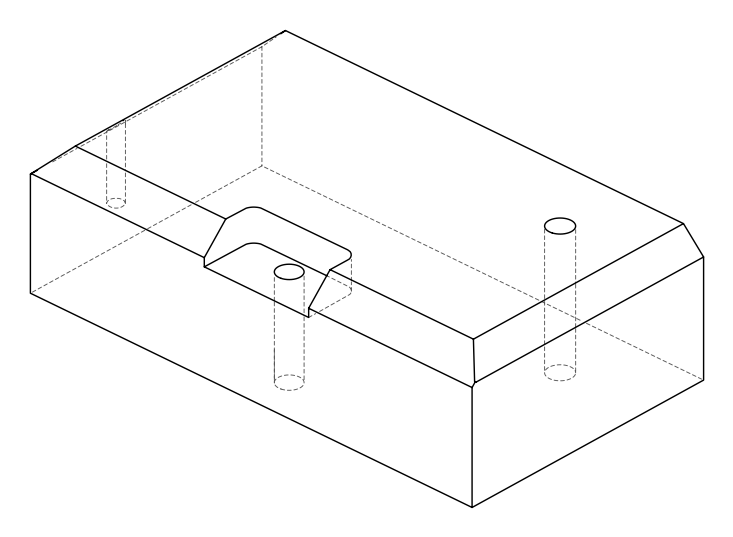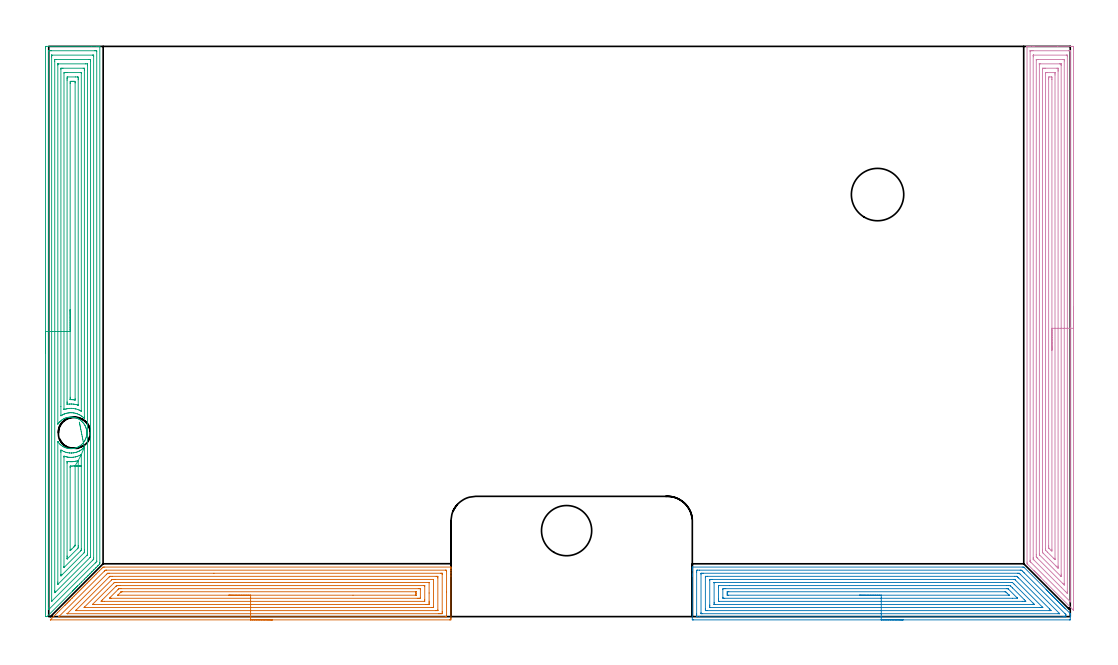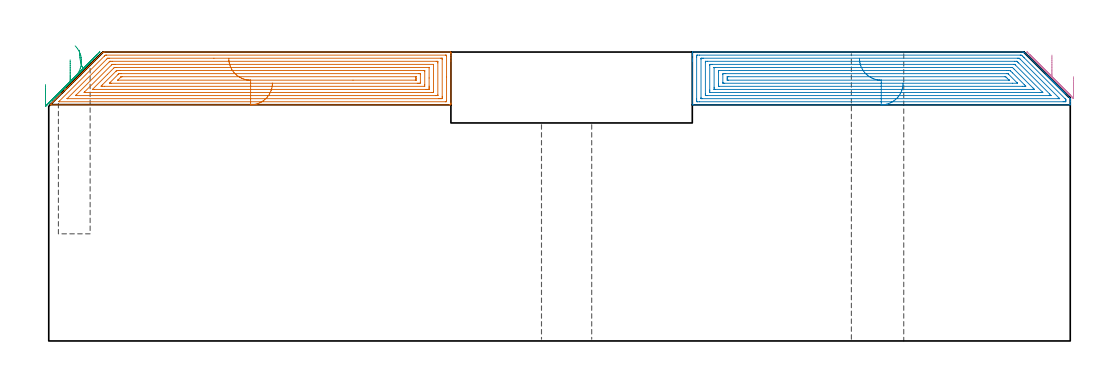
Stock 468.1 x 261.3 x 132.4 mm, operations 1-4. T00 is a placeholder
(PLAN: 12 operations, 8 tool changes, 73.4 min)
(1 AREA_MILL | FG_CHAMFER_SURFACE | UGT0205_001 | 12.71 min | 56044 mm3)
(2 AREA_MILL_1 | FG_CHAMFER_SURFACE_1 | UGT0205_001 | 12.15 min | 53004 mm3)
(3 AREA_MILL_2 | FG_CHAMFER_SURFACE_2 | UGT0205_001 | 18.31 min | 76379 mm3)
(4 AREA_MILL_3 | FG_CHAMFER_SURFACE_3 | UGT0205_001 | 16.19 min | 55519 mm3)
(5 MILL_SLOT | SLOT_PARTIAL_RECTANGULAR | UGT0201_094 | Follow Part, ap 5, ae 75% | 10.72 min | 191438 mm3)
(6 MILL_BLIND_HOLE_FROM_SOLID_MATERIAL | STEP1POCKET | NXT0201_011 | Spiral | 1.06 min | 11623 mm3)
(7 SPOT_DRILL | STEP1HOLE | NXT0321_9005460120000 | 0.05 min | 178 mm3)
(8 DRILL_BLIND_HOLE_INTO_CENTER | STEP1HOLE | UGT0301_185 | 0.05 min | 188 mm3)
(9 GUN_DRILL_THROUGH_HOLE | STEP1HOLE | UGT0307_002 | 0.6 min | 3462 mm3)
(10 SPADE_DRILL_TO_ENLARGE_THROUGH_HOLE | STEP1HOLE | UGT0306_006 | 0.56 min | 21067 mm3)
(11 DRILL_TO_ENLARGE_THROUGH_HOLE | STEP1HOLE | UGT0301_057 | 0.57 min | 34918 mm3)
(12 INDEXABLE_INSERT_DRILL_THROUGH_HOLE_FROM_SOLID | STEP1HOLE_1 | NXT0302_017 | 0.42 min | 41403 mm3)
(TOOL UGT0205_001 | Chamfer Mill 20 x 3 x 45 deg. | D20 FL50 Z2)
(TOOL UGT0201_094 | End mill 20 mm | D20 FL38 Z4)
(TOOL NXT0201_011 | ENDMILL 12mm [2P460-1200-NA 1630] | D12 FL38 Z6)
(TOOL NXT0321_9005460120000 | NC Spot Drill, 142deg, 12mm, Carbide, Uncoated | D12 PA142 FL30 Z2)
(TOOL UGT0301_185 | Twist Drill 6.3 mm | D6.3 PA118 FL61 Z2)
(TOOL UGT0307_002 | Gun Drill 6 mm | D6 PA130 FL24 Z1)
(TOOL UGT0306_006 | Spade Drill 15.5mm | D15.5 PA132 FL10 Z2)
(TOOL UGT0301_057 | Twist Drill 24 mm | D24 PA118 FL160 Z2)
(TOOL NXT0302_017 | Index. Insert Drill 23mm [880-D2300L25-05] | D23 PA176 FL115 Z2)
(OP 1 AREA_MILL)
G17 G21 G94 G90
T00 M6
G54
G17 G0 G90 X102.5 Y-1.5 S1061 M3
G43 Z142.4 H0
Z118.2
G94 G1 X102.462 Z117.328 F250.
X102.348 Z116.464
X102.159 Z115.612
X101.897 Z114.78
X101.563 Z113.974
X101.16 Z113.2
X100.692 Z112.464
X100.16 Z111.772
X99.571 Z111.129
X98.928 Z110.54
X98.236 Z110.008
X97.5 Z109.54
X96.726 Z109.137
X95.92 Z108.803
X95.088 Z108.541
X94.236 Z108.352
X93.372 Z108.238
X92.5 Z108.2
X0.878 Y-1.499 Z108.201
X0.826 Y-1.498 Z108.202
X0.712 Y-1.491 Z108.205
X0.806 Y-1.394 Z108.303
X0.878 Y-1.321 Z108.377
X1.978 Y-0.221 Z109.478
X3.113 Y0.913 Z110.613
X4.007 Y1.807 Z111.507
X4.901 Y2.701 Z112.401
X7.468 Y5.269 Z114.967
X7.582 Y5.384 Z115.08
X7.931 Y5.731 Z115.431
X8.124 Y5.924 Z115.624
X8.357 Y6.158 Z115.856
X8.476 Y6.278 Z115.974
X8.841 Y6.641 Z116.341
X9.002 Y6.802 Z116.502
X9.245 Y7.046 Z116.744
X9.37 Y7.172 Z116.868
X9.752 Y7.552 Z117.252
X9.88 Y7.68 Z117.38
X10.428 Y8.231 Z117.925
X10.711 Y8.511 Z118.211
X10.758 Y8.558 Z118.258
X11.317 Y9.119 Z118.814
X11.605 Y9.405 Z119.105
X12.205 Y10.008 Z119.703
X12.499 Y10.299 Z119.999
X13.094 Y10.896 Z120.592
X13.392 Y11.192 Z120.892
X13.983 Y11.785 Z121.48
X14.304 Y12.104 Z121.804
X14.871 Y12.673 Z122.369
X15.214 Y13.014 Z122.714
X15.76 Y13.562 Z123.258
X16.125 Y13.925 Z123.625
X16.648 Y14.45 Z124.146
X17.242 Y15.042 Z124.742
X17.415 Y15.216 Z124.914
X17.537 Y15.339 Z125.035
X18.131 Y15.931 Z125.63
X18.309 Y16.11 Z125.807
X18.425 Y16.227 Z125.924
X19.019 Y16.819 Z126.519
X19.203 Y17.004 Z126.701
X19.314 Y17.116 Z126.813
X19.908 Y17.708 Z127.408
X20.097 Y17.898 Z127.595
X20.203 Y18.004 Z127.701
X20.796 Y18.596 Z128.296
X20.99 Y18.791 Z128.489
X21.091 Y18.892 Z128.59
X21.685 Y19.485 Z129.185
X22.331 Y20.132 Z129.831
X23.225 Y21.026 Z130.725
X24.119 Y21.919 Z131.618
X24.319 Y22.118 Z131.818
X24.796 Y22.595 Z132.295
X24.905 Y22.701 Z132.382
X25.46 Y22.7 Z132.4
X184.122
X184.29 Y22.697 Z132.388
X184.293 Y22.66 Z132.351
X184.3 Y22.261 Z131.961
Y21.971 Z131.67
Y21.262 Z130.957
Y20.019 Z129.716
Y18.596 Z128.292
Y-0.683 Z109.014
X184.298 Y-0.95 Z108.747
X184.292 Y-1.492 Z108.206
X184.222 Y-1.494 Z108.204
X183.675 Y-1.5 Z108.2
X92.5
Y-0.086 Z109.614
X4.925 Y-0.085 Z109.615
X4.901 Y-0.084 Z109.616
X4.6 Y-0.062 Z109.638
X4.746 Y0.093 Z109.793
X4.901 Y0.251 Z109.951
X25.46 Y20.81 Z130.51
X25.688 Y21.035 Z130.735
X25.924 Y21.262 Z130.962
X26.33 Y21.285 Z130.985
X26.354
X181.863
X181.887
X182.29 Y21.262 Z130.962
X182.299 Y20.853 Z130.553
X182.3 Y11.283 Z120.983
X182.299 Y0.417 Z110.117
X182.29 Y-0.062 Z109.638
X181.91 Y-0.085 Z109.615
X181.887
X92.5 Y-0.086 Z109.614
Y1.328 Z111.028
X8.518 Y1.329 Z111.029
X8.476 Y1.33 Z111.03
X8.46 Y1.332 Z111.032
X8.449 Y1.334 Z111.034
X8.453 Y1.346 Z111.046
X8.461 Y1.359 Z111.059
X8.476 Y1.377 Z111.077
X26.585 Y19.485 Z129.185
X26.919 Y19.811 Z129.511
X26.968 Y19.856 Z129.556
X27.054 Y19.865 Z129.565
X27.248 Y19.867 Z129.567
X27.753 Y19.871 Z129.571
X75.696 Y19.872 Z129.572
X179.71 Y19.871 Z129.571
X180.099 Y19.87 Z129.57
X180.229 Y19.867 Z129.567
X180.273 Y19.865 Z129.565
X180.29 Y19.861 Z129.561
X180.293 Y19.817 Z129.517
X180.297 Y19.684 Z129.384
X180.299 Y19.485 Z129.185
X180.3 Y19.285 Z128.985
Y2.404 Z112.104
X180.298 Y1.715 Z111.415
X180.295 Y1.52 Z111.22
X180.284 Y1.336 Z111.036
X180.099 Y1.333 Z111.033
X179.593 Y1.33 Z111.03
X179.205 Y1.329 Z111.029
X178.701 Y1.328 Z111.028
X92.5
Y2.743 Z112.443
X12.805
X12.377 Y2.748 Z112.448
X12.315 Y2.75 Z112.45
X12.342 Y2.782 Z112.482
X12.403 Y2.849 Z112.549
X12.477 Y2.927 Z112.627
X12.548 Y2.999 Z112.699
X27.698 Y18.149 Z127.849
X27.847 Y18.296 Z127.996
X27.969 Y18.412 Z128.112
X28.006 Y18.446 Z128.146
X28.048 Y18.45 Z128.15
X28.141 Y18.454 Z128.154
X28.282 Y18.456 Z128.156
X29.035 Y18.457 Z128.157
X177.558
X178.206 Y18.452 Z128.152
X178.276 Y18.45 Z128.15
X178.29 Y18.365 Z128.065
X178.294 Y18.15 Z127.85
X178.3 Y17.719 Z127.419
X178.299 Y3.054 Z112.754
X178.297 Y2.834 Z112.534
X178.294 Y2.78 Z112.48
X178.291 Y2.756 Z112.456
X178.276 Y2.75 Z112.45
X178.167 Y2.747 Z112.447
X177.418 Y2.743 Z112.443
X177.278
X92.5
Y4.157 Z113.857
X16.745 Y4.158 Z113.858
X16.521 Y4.16 Z113.86
X16.297 Y4.164 Z113.864
X16.185 Y4.176 Z113.876
X16.311 Y4.309 Z114.009
X16.379 Y4.381 Z114.081
X28.818 Y16.819 Z126.519
X28.928 Y16.926 Z126.626
X29.035 Y17.03 Z126.73
X29.707 Y17.04 Z126.74
X29.929 Y17.042 Z126.742
X30.598 Y17.043 Z126.743
X176.299
X176.3 Y4.603 Z114.303
X176.298 Y4.381 Z114.081
X176.294 Y4.214 Z113.914
X176.29 Y4.175 Z113.875
X176.279 Y4.164 Z113.864
X176.23 Y4.161 Z113.861
X176.08 Y4.158 Z113.858
X175.855 Y4.157 Z113.857
X175.63
X92.5
Y5.571 Z115.271
X20.686
X20.199 Y5.574 Z115.274
X20.097 Y5.576 Z115.276
X20.041 Y5.578 Z115.278
X20.067 Y5.617 Z115.317
X20.073 Y5.624 Z115.324
X26.864 Y12.417 Z122.117
X29.71 Y15.261 Z124.961
X29.929 Y15.476 Z125.176
X30.086 Y15.622 Z125.322
X30.237 Y15.624 Z125.324
X30.823 Y15.628 Z125.328
X31.127 Y15.629 Z125.329
X174.147 Y15.628 Z125.328
X174.236 Y15.626 Z125.326
X174.279 Y15.622 Z125.322
X174.29 Y15.62 Z125.32
X174.292 Y15.608 Z125.308
X174.299 Y15.477 Z125.177
X174.3 Y10.817 Z120.517
Y7.046 Z116.746
Y6.591 Z116.291
X174.297 Y6.158 Z115.858
X174.291 Y5.711 Z115.411
X174.275 Y5.578 Z115.278
X174.137 Y5.576 Z115.276
X173.842 Y5.573 Z115.273
X173.538 Y5.571 Z115.271
X172.948
X92.5
Y6.985 Z116.685
X25.46
X24.624 Y6.989 Z116.689
X24.566 Y6.992 Z116.692
X23.955 Y7.046 Z116.746
X24.256 Y7.354 Z117.054
X24.566 Y7.668 Z117.368
X30.823 Y13.925 Z123.625
X30.94 Y14.038 Z123.738
X31.063 Y14.154 Z123.854
X31.662 Y14.209 Z123.909
X31.717 Y14.211 Z123.911
X32.55 Y14.215 Z123.915
X32.611
X172.054 Y14.214 Z123.914
X172.115 Y14.213 Z123.913
X172.237 Y14.208 Z123.908
X172.291 Y14.204 Z123.904
X172.294 Y14.188 Z123.888
X172.296 Y14.154 Z123.854
X172.299 Y13.91 Z123.61
Y7.691 Z117.391
X172.291 Y7.046 Z116.746
X172.289 Y6.992 Z116.692
X172.177 Y6.988 Z116.688
X172.115 Y6.986 Z116.686
X92.5 Y6.985 Z116.685
Y8.4 Z118.1
X28.567
X28.408 Y8.401 Z118.101
X28.141 Y8.406 Z118.106
X27.773 Y8.415 Z118.115
X28.156 Y8.809 Z118.509
X31.717 Y12.37 Z122.07
X32.02 Y12.67 Z122.37
X32.107 Y12.753 Z122.453
X32.142 Y12.784 Z122.484
X32.191 Y12.794 Z122.494
X32.611 Y12.798 Z122.498
X33.079 Y12.8 Z122.5
X169.373
X169.843 Y12.798 Z122.498
X170.267 Y12.793 Z122.493
X170.297 Y12.377 Z122.077
X170.299 Y12.345 Z122.045
Y8.823 Z118.523
X170.298 Y8.791 Z118.491
X170.267 Y8.407 Z118.107
X169.796 Y8.402 Z118.102
X169.373 Y8.4 Z118.1
X168.905
X92.5
Y9.814 Z119.514
X31.717
X31.613 Y9.815 Z119.515
X31.614 Y9.817 Z119.517
X32.949 Y11.152 Z120.852
X33.136 Y11.336 Z121.036
X33.171 Y11.367 Z121.067
X33.188 Y11.379 Z121.079
X33.209 Y11.381 Z121.081
X33.307 Y11.384 Z121.084
X33.505 Y11.386 Z121.086
X33.607
X168.022
X168.19 Y11.384 Z121.084
X168.272 Y11.381 Z121.081
X168.286 Y11.38 Z121.08
X168.29 Y11.37 Z121.07
X168.294 Y11.338 Z121.038
X168.3 Y10.778 Z120.478
Y10.6 Z120.3
X168.298 Y9.891 Z119.591
X168.294 Y9.843 Z119.543
X168.29 Y9.822 Z119.522
X168.275 Y9.82 Z119.52
X168.178 Y9.817 Z119.517
X167.981 Y9.815 Z119.515
X139.428 Y9.814 Z119.514
X92.5
X91.628 Z119.552
X90.764 Z119.666
X89.912 Z119.854
X89.08 Z120.117
X88.274 Z120.451
X87.5 Z120.853
X86.764 Z121.322
X86.072 Z121.853
X85.429 Z122.443
X84.84 Z123.086
X84.308 Z123.778
X83.84 Z124.514
X83.437 Z125.288
X83.103 Z126.094
X82.841 Z126.926
X82.652 Z127.777
X82.538 Z128.642
X82.5 Z129.514
G0 Z142.4
M5
M2
(OP 2 AREA_MILL_1)
G17 G21 G94 G90
T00 M6
G54
G17 G0 G90 X391.5 Y-1.5 S1061 M3
G43 Z142.4 H0
Z118.2
G94 G1 X391.462 Z117.328 F250.
X391.348 Z116.463
X391.159 Z115.612
X390.897 Z114.78
X390.563 Z113.974
X390.16 Z113.2
X389.692 Z112.464
X389.16 Z111.772
X388.571 Z111.129
X387.928 Z110.54
X387.236 Z110.008
X386.5 Z109.54
X385.726 Z109.137
X384.92 Z108.803
X384.088 Z108.541
X383.236 Z108.352
X382.372 Z108.238
X381.5 Z108.2
X295.489
X295.146 Y-1.497 Z108.202
X294.91 Y-1.491 Z108.206
X294.9 Y-1.251 Z108.446
Y18.596 Z128.291
Y19.198 Z128.896
Y19.485 Z129.182
Y21.262 Z130.957
Y21.835 Z131.534
Y22.346 Z132.045
X294.906 Y22.667 Z132.359
X294.91 Y22.697 Z132.388
X295.044 Y22.7 Z132.4
X446.119
X446.795 Y22.698 Z132.388
X446.893 Y22.608 Z132.305
X456.989 Y12.513 Z122.21
X457.125 Y12.377 Z122.073
X457.261 Y12.24 Z121.938
X457.431 Y12.07 Z121.767
X457.569 Y11.933 Z121.629
X457.706 Y11.795 Z121.493
X457.874 Y11.627 Z121.325
X458.014 Y11.488 Z121.184
X458.152 Y11.349 Z121.047
X458.317 Y11.184 Z120.882
X458.458 Y11.044 Z120.74
X458.598 Y10.904 Z120.601
X458.76 Y10.741 Z120.439
X458.902 Y10.6 Z120.296
X459.043 Y10.458 Z120.156
X459.203 Y10.298 Z119.996
X459.346 Y10.156 Z119.851
X459.489 Y10.012 Z119.71
X459.646 Y9.856 Z119.553
X459.791 Y9.712 Z119.407
X459.935 Y9.567 Z119.264
X460.088 Y9.413 Z119.11
X460.235 Y9.267 Z118.963
X460.38 Y9.121 Z118.819
X460.531 Y8.97 Z118.668
X460.679 Y8.823 Z118.519
X460.826 Y8.675 Z118.373
X460.974 Y8.527 Z118.225
X461.123 Y8.379 Z118.074
X461.272 Y8.23 Z117.927
X461.417 Y8.084 Z117.782
X461.568 Y7.935 Z117.63
X461.717 Y7.784 Z117.482
X461.86 Y7.641 Z117.339
X462.012 Y7.49 Z117.186
X462.163 Y7.338 Z117.036
X462.303 Y7.199 Z116.896
X462.456 Y7.046 Z116.741
X462.608 Y6.893 Z116.59
X462.745 Y6.756 Z116.453
X462.901 Y6.602 Z116.297
X463.054 Y6.447 Z116.145
X463.188 Y6.313 Z116.011
X463.345 Y6.158 Z115.853
X463.5 Y6.001 Z115.699
X463.631 Y5.87 Z115.568
X463.789 Y5.713 Z115.408
X463.945 Y5.556 Z115.254
X464.074 Y5.427 Z115.125
X464.233 Y5.269 Z114.964
X464.391 Y5.11 Z114.808
X464.517 Y4.984 Z114.682
X464.678 Y4.825 Z114.52
X464.837 Y4.664 Z114.362
X464.96 Y4.542 Z114.239
X465.122 Y4.381 Z114.076
X465.282 Y4.219 Z113.917
X465.402 Y4.099 Z113.796
X465.566 Y3.936 Z113.631
X465.728 Y3.773 Z113.471
X465.957 Y3.543 Z113.243
X467.854 Y1.646 Z111.346
X468.09 Y1.399 Z111.097
X468.1 Y1.278 Z110.978
Y0.798 Z110.498
Y-0.062 Z109.633
Y-1.236 Z108.46
X468.098 Y-1.491 Z108.206
X467.956 Y-1.496 Z108.204
X467.68 Y-1.5 Z108.2
X381.5
Y-0.086 Z109.614
X298.187
X297.295 Y-0.085 Z109.615
X297.272 Y-0.084 Z109.616
X296.91 Y-0.062 Z109.638
X296.903 Y0.306 Z110.006
X296.901 Y0.827 Z110.527
X296.9 Y1.197 Z110.897
X296.901 Y20.373 Z130.073
X296.902 Y20.742 Z130.442
X296.91 Y21.262 Z130.962
X297.25 Y21.284 Z130.984
X297.272 Y21.285 Z130.985
X298.139 Y21.286 Z130.986
X445.205 Y21.285 Z130.985
X445.228 Y21.284 Z130.984
X445.776 Y21.262 Z130.962
X446.119 Y20.927 Z130.627
X446.676 Y20.373 Z130.073
X447.011 Y20.04 Z129.74
X465.728 Y1.321 Z111.021
X465.971 Y1.072 Z110.772
X466.09 Y0.948 Z110.648
X466.093 Y0.827 Z110.527
X466.096 Y0.46 Z110.16
X466.09 Y-0.062 Z109.638
X465.75 Y-0.084 Z109.616
X465.728 Y-0.085 Z109.615
X464.861 Y-0.086 Z109.614
X381.5
Y1.328 Z111.028
X299.442 Y1.329 Z111.029
X299.055 Y1.33 Z111.03
X298.927 Y1.333 Z111.033
X298.912 Y1.334 Z111.034
X298.907 Y1.377 Z111.077
X298.902 Y1.458 Z111.158
X298.901 Y1.561 Z111.261
X298.9 Y1.715 Z111.415
X298.901 Y19.485 Z129.185
X298.902 Y19.637 Z129.337
X298.91 Y19.792 Z129.492
X298.918 Y19.865 Z129.565
X298.958 Y19.867 Z129.567
X299.055 Y19.869 Z129.569
X299.558 Y19.871 Z129.571
X299.946 Y19.872 Z129.572
X443.95 Y19.871 Z129.571
X444.337 Y19.868 Z129.568
X444.72 Y19.864 Z129.564
X445.113 Y19.485 Z129.185
X445.228 Y19.372 Z129.072
X463.054 Y1.546 Z111.246
X463.223 Y1.37 Z111.07
X463.255 Y1.334 Z111.034
X463.241 Y1.332 Z111.032
X463.213 Y1.33 Z111.03
X463.054 Y1.329 Z111.029
X462.551 Y1.328 Z111.028
X381.5
Y2.743 Z112.443
X301.589
X300.955 Y2.747 Z112.447
X300.92 Y2.749 Z112.449
X300.91 Y2.753 Z112.453
X300.907 Y2.773 Z112.473
X300.903 Y2.866 Z112.566
X300.901 Y3.054 Z112.754
X300.9 Y3.43 Z113.13
X300.901 Y18.121 Z127.821
X300.904 Y18.327 Z128.027
X300.908 Y18.43 Z128.13
X300.91 Y18.45 Z128.15
X300.928 Y18.452 Z128.152
X300.979 Y18.455 Z128.155
X301.728 Y18.457 Z128.157
X301.868
X442.694
X443.445 Y18.455 Z128.155
X443.588 Y18.454 Z128.154
X443.674 Y18.45 Z128.15
X444.005 Y18.135 Z127.835
X444.227 Y17.921 Z127.621
X444.337 Y17.814 Z127.514
X444.444 Y17.708 Z127.408
X458.598 Y3.553 Z113.253
X458.655 Y3.492 Z113.192
X459.342 Y2.75 Z112.45
X458.598 Y2.744 Z112.444
X458.458 Y2.743 Z112.443
X381.5
Y4.157 Z113.857
X303.137 Y4.158 Z113.858
X303.017 Y4.16 Z113.86
X302.939 Y4.164 Z113.864
X302.909 Y4.167 Z113.867
X302.908 Y4.178 Z113.878
X302.904 Y4.381 Z114.081
X302.9 Y4.99 Z114.69
Y5.269 Z114.969
X302.901 Y16.539 Z126.239
X302.906 Y16.819 Z126.519
X302.91 Y16.971 Z126.671
X302.921 Y17.036 Z126.736
X303.062 Y17.039 Z126.739
X303.288 Y17.042 Z126.742
X303.511 Y17.043 Z126.743
X304.178
X442.33
X442.554 Y17.041 Z126.741
X442.628 Y17.038 Z126.738
X442.651 Y17.036 Z126.736
X442.672 Y17.021 Z126.721
X442.715 Y16.982 Z126.682
X442.881 Y16.819 Z126.519
X455.321 Y4.381 Z114.081
X455.415 Y4.284 Z113.984
X455.488 Y4.206 Z113.906
X455.526 Y4.164 Z113.864
X455.481 Y4.162 Z113.862
X455.255 Y4.158 Z113.858
X455.032 Y4.157 Z113.857
X454.366
X381.5
Y5.571 Z115.271
X305.294
X304.989 Y5.573 Z115.273
X304.934 Y5.576 Z115.276
X304.912 Y5.578 Z115.278
X304.91 Y5.589 Z115.289
X304.903 Y5.659 Z115.359
X304.901 Y6.158 Z115.858
X304.9 Y6.55 Z116.25
X304.901 Y15.434 Z125.134
X304.906 Y15.565 Z125.265
X304.91 Y15.612 Z125.312
X304.915 Y15.623 Z125.323
X304.927 Y15.624 Z125.324
X305. Y15.627 Z125.327
X305.294 Y15.628 Z125.328
X305.597 Y15.629 Z125.329
X441.075
X441.369 Y15.628 Z125.328
X441.516 Y15.626 Z125.326
X441.588 Y15.623 Z125.323
X441.621 Y15.62 Z125.32
X441.663 Y15.584 Z125.284
X442.209 Y15.042 Z124.742
X442.554 Y14.698 Z124.398
X451.094 Y6.158 Z115.858
X451.467 Y5.782 Z115.482
X451.656 Y5.585 Z115.285
X451.659 Y5.577 Z115.277
X451.641 Y5.575 Z115.275
X451.584 Y5.573 Z115.273
X451.467 Y5.572 Z115.272
X451.164 Y5.571 Z115.271
X381.5
Y6.985 Z116.685
X307.137 Y6.986 Z116.686
X307.076 Y6.987 Z116.687
X307.016 Y6.989 Z116.689
X306.91 Y6.994 Z116.694
X306.907 Y7.046 Z116.746
X306.902 Y7.22 Z116.92
X306.9 Y7.935 Z117.635
Y8.11 Z117.81
Y13.441 Z123.141
X306.908 Y14.154 Z123.854
X306.91 Y14.196 Z123.896
X306.92 Y14.208 Z123.908
X306.955 Y14.211 Z123.911
X307.016 Y14.214 Z123.914
X312.001 Y14.215 Z123.915
X438.989
X439.822 Y14.212 Z123.912
X439.88 Y14.209 Z123.909
X440.637 Y14.154 Z123.854
X440.772 Y14.026 Z123.726
X441.537 Y13.265 Z122.965
X441.663 Y13.14 Z122.84
X447.011 Y7.791 Z117.491
X447.745 Y7.046 Z116.746
X447.066 Y6.991 Z116.691
X447.011 Y6.989 Z116.689
X446.18 Y6.985 Z116.685
X446.119
X381.5
Y8.399 Z118.099
X309.75 Y8.4 Z118.1
X309.281 Y8.403 Z118.103
X309.025 Y8.407 Z118.107
X308.91 Y8.422 Z118.122
X308.901 Y8.782 Z118.482
X308.9 Y8.823 Z118.523
X308.901 Y12.377 Z122.077
X308.911 Y12.793 Z122.493
X309.328 Y12.798 Z122.498
X309.75 Y12.8 Z122.5
X310.217
X438.989
X439.457 Y12.799 Z122.499
X439.508 Y12.797 Z122.497
X439.53 Y12.794 Z122.494
X439.58 Y12.761 Z122.461
X439.781 Y12.569 Z122.269
X439.88 Y12.473 Z122.173
X443.615 Y8.738 Z118.438
X443.78 Y8.57 Z118.27
X443.886 Y8.458 Z118.158
X443.933 Y8.404 Z118.104
X443.929 Y8.403 Z118.103
X443.869 Y8.401 Z118.101
X441.663 Y8.399 Z118.099
X381.5
Y9.814 Z119.514
X311.43
X311.109 Y9.816 Z119.516
X310.949 Y9.819 Z119.519
X310.916 Y9.82 Z119.52
X310.91 Y9.843 Z119.543
X310.907 Y9.893 Z119.593
X310.901 Y10.342 Z120.042
X310.9 Y10.6 Z120.3
X310.902 Y11.229 Z120.929
X310.906 Y11.321 Z121.021
X310.91 Y11.371 Z121.071
X310.943 Y11.379 Z121.079
X311.636 Y11.386 Z121.086
X438.201 Y11.385 Z121.085
X438.397 Y11.382 Z121.082
X438.491 Y11.379 Z121.079
X438.664 Y11.228 Z120.928
X438.989 Y10.912 Z120.612
X439.303 Y10.6 Z120.3
X439.88 Y10.023 Z119.723
X440.015 Y9.886 Z119.586
X440.072 Y9.826 Z119.526
X440.077 Y9.818 Z119.518
X440.076 Y9.817 Z119.517
X440.05 Y9.815 Z119.515
X439.993 Y9.814 Z119.514
X439.88
X381.5
X380.628 Z119.552
X379.764 Z119.666
X378.912 Z119.854
X378.08 Z120.117
X377.274 Z120.451
X376.5 Z120.853
X375.764 Z121.322
X375.072 Z121.853
X374.429 Z122.443
X373.84 Z123.086
X373.308 Z123.778
X372.84 Z124.514
X372.437 Z125.288
X372.103 Z126.094
X371.841 Z126.926
X371.652 Z127.777
X371.538 Z128.642
X371.5 Z129.514
G0 Z142.4
M5
M2
(OP 3 AREA_MILL_2)
G17 G21 G94 G90
T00 M6
G54
G17 G0 G90 X-1.5 Y120.65 S1061 M3
G43 Z142.4 H0
Z117.5
G94 G1 Y120.688 Z116.628 F250.
Y120.802 Z115.764
Y120.991 Z114.912
Y121.253 Z114.08
Y121.587 Z113.274
Y121.99 Z112.5
Y122.458 Z111.764
Y122.99 Z111.072
Y123.579 Z110.429
Y124.222 Z109.84
Y124.914 Z109.308
Y125.65 Z108.84
Y126.424 Z108.437
Y127.23 Z108.103
Y128.062 Z107.841
Y128.914 Z107.652
Y129.778 Z107.538
Y130.65 Z107.5
Y260.678
X-1.496 Y261.069 Z107.503
X-1.492 Y261.29 Z107.506
X-1.267 Y261.3 Z107.731
X19.627 Z128.622
X22.013 Z131.008
X23.006 Z132.006
X23.378 Y261.292 Z132.369
X23.397 Y261.29 Z132.388
X23.4 Y261.124 Z132.4
Y24.751
X23.399 Y24.205 Z132.383
X23.346 Y24.146 Z132.345
X22.588 Y23.388 Z131.588
X22.308 Y23.106 Z131.304
X21.72 Y22.52 Z130.72
X21.423 Y22.221 Z130.418
X20.823 Y21.623 Z129.823
X20.538 Y21.336 Z129.533
X19.93 Y20.73 Z128.93
X19.653 Y20.45 Z128.648
X18.952 Y19.752 Z127.952
X18.591 Y19.389 Z127.587
X18.032 Y18.832 Z127.031
X17.697 Y18.496 Z126.693
X17.111 Y17.911 Z126.111
X16.408 Y17.207 Z125.407
X15.015 Y15.815 Z124.014
X14.121 Y14.921 Z123.12
X13.228 Y14.027 Z122.227
X13.163 Y13.961 Z122.159
X13.099 Y13.898 Z122.098
X12.93 Y13.729 Z121.929
X12.868 Y13.666 Z121.864
X12.807 Y13.606 Z121.806
X12.632 Y13.431 Z121.631
X12.573 Y13.371 Z121.569
X12.514 Y13.314 Z121.513
X12.334 Y13.134 Z121.333
X12.278 Y13.076 Z121.274
X12.222 Y13.022 Z121.221
X12.036 Y12.836 Z121.035
X11.983 Y12.781 Z120.979
X11.93 Y12.73 Z120.929
X11.738 Y12.538 Z120.737
X11.688 Y12.486 Z120.684
X11.638 Y12.437 Z120.637
X11.44 Y12.24 Z120.439
X11.393 Y12.191 Z120.39
X11.346 Y12.145 Z120.345
X11.142 Y11.942 Z120.141
X11.098 Y11.896 Z120.095
X11.053 Y11.853 Z120.052
X10.845 Y11.644 Z119.844
X-0.703 Y0.096 Z108.296
X-0.776 Y0.027 Z108.223
X-0.809 Y0.002 Z108.188
X-1.211 Y0. Z107.787
X-1.492 Y0.01 Z107.505
X-1.499 Y0.075 Z107.499
X-1.5 Y130.65 Z107.5
X-0.086 Z108.914
X-0.085 Y259.107 Z108.915
X-0.084 Y259.215 Z108.916
X-0.081 Y259.268 Z108.919
X-0.08 Y259.287 Z108.92
X-0.039 Y259.29 Z108.961
X0.368 Y259.298 Z109.368
X0.772 Y259.3 Z109.772
X1.251 Z110.251
X21.128 Z130.128
X21.609 Y259.299 Z130.609
X21.858 Y259.294 Z130.858
X21.971 Y259.29 Z130.971
X21.985 Y258.919 Z130.985
Y258.89
Y25.428
X21.984 Y25.32 Z130.984
X21.981 Y25.267 Z130.981
X21.979 Y25.244 Z130.979
X21.965 Y25.227 Z130.965
X21.756 Y25.01 Z130.756
X21.501 Y24.751 Z130.501
X21.314 Y24.564 Z130.314
X0.053 Y3.303 Z109.053
X0.001 Y3.253 Z109.001
X-0.033 Y3.223 Z108.967
X-0.058 Y3.203 Z108.942
X-0.079 Y3.269 Z108.921
X-0.082 Y3.303 Z108.918
X-0.085 Y3.945 Z108.915
X-0.086 Y4.169 Z108.914
Y130.65
X1.328 Z110.328
X1.329 Y256.541 Z110.329
X1.331 Y257.103 Z110.331
X1.334 Y257.268 Z110.334
X1.335 Y257.283 Z110.335
X1.347 Y257.29 Z110.347
X1.397 Y257.295 Z110.397
X1.463 Y257.299 Z110.463
X20.048 Y257.3 Z129.048
X20.243 Y257.298 Z129.243
X20.438 Y257.294 Z129.438
X20.561 Y257.29 Z129.561
X20.565 Y257.213 Z129.565
X20.568 Y257.103 Z129.568
X20.571 Y256.772 Z129.571
Y27.101
X20.569 Y26.539 Z129.569
X20.567 Y26.373 Z129.567
X20.565 Y26.294 Z129.565
X20.534 Y26.245 Z129.534
X20.243 Y25.945 Z129.243
X20.095 Y25.795 Z129.095
X1.657 Y7.356 Z110.657
X1.418 Y7.119 Z110.418
X1.389 Y7.092 Z110.389
X1.352 Y7.063 Z110.352
X1.335 Y7.053 Z110.335
X1.333 Y7.083 Z110.333
X1.33 Y7.142 Z110.33
X1.329 Y7.209 Z110.329
X1.328 Y130.65 Z110.328
X2.743 Z111.743
Y254.422
X2.744 Y255.112 Z111.744
X2.746 Y255.212 Z111.746
X2.75 Y255.27 Z111.75
X2.753 Y255.29 Z111.753
X2.775 Y255.292 Z111.775
X2.992 Y255.296 Z111.992
X3.427 Y255.3 Z112.427
X18.488 Z127.488
X18.911 Y255.297 Z127.911
X19.122 Y255.292 Z128.122
X19.145 Y255.29 Z128.145
X19.151 Y255.279 Z128.151
X19.154 Y255.24 Z128.154
X19.156 Y255.183 Z128.156
X19.157 Y254.625 Z128.157
Y254.422
X19.156 Y27.636 Z128.156
X19.154 Y27.432 Z128.154
X19.151 Y27.347 Z128.151
X19.148 Y27.309 Z128.148
X19.117 Y27.274 Z128.117
X19.01 Y27.162 Z128.01
X18.876 Y27.025 Z127.876
X3.197 Y11.346 Z112.197
X3.024 Y11.179 Z112.024
X2.862 Y11.023 Z111.862
X2.749 Y10.946 Z111.749
X2.746 Y11.141 Z111.746
X2.744 Y11.346 Z111.744
X2.743 Y11.821 Z111.743
Y130.65
X4.157 Z113.157
Y252.791
X4.158 Y252.948 Z113.158
X4.162 Y253.261 Z113.162
X4.165 Y253.292 Z113.165
X4.169 Y253.295 Z113.169
X4.189 Y253.298 Z113.189
X4.23 Y253.3 Z113.23
X4.312 Z113.312
X16.929 Z125.929
X17.588 Y253.297 Z126.588
X17.682 Y253.294 Z126.682
X17.733 Y253.29 Z126.733
X17.737 Y253.105 Z126.737
X17.742 Y252.791 Z126.742
X17.743 Y252.635 Z126.743
Y28.694
X17.742 Y28.51 Z126.742
X17.739 Y28.418 Z126.739
X17.736 Y28.375 Z126.736
X17.72 Y28.326 Z126.72
X17.656 Y28.257 Z126.656
X17.588 Y28.187 Z126.588
X4.312 Y14.911 Z113.312
X4.164 Y14.783 Z113.164
X4.16 Y14.921 Z113.16
X4.158 Y15.076 Z113.158
X4.157 Y15.815 Z113.157
Y80.172
X4.161 Y80.191 Z113.16
X4.162 Z113.161
X4.188 Y80.158 Z113.187
X4.312 Y79.993 Z113.31
X4.41 Y79.861 Z113.409
X4.501 Y79.74 Z113.498
X4.86 Y79.301 Z113.86
X4.894 Y79.264 Z113.894
X4.958 Y79.197 Z113.958
X5.197 Y78.972 Z114.196
X5.389 Y78.791 Z114.388
X5.596 Y78.616 Z114.596
X5.844 Y78.408 Z114.844
X6.276 Y78.115 Z115.276
X6.721 Y77.849 Z115.721
X7.059 Y77.674 Z116.059
X7.402 Y77.515 Z116.402
X7.602 Y77.431 Z116.602
X8.039 Y77.288 Z117.039
X8.484 Y77.165 Z117.484
X8.923 Y77.072 Z117.923
X9.365 Y77.007 Z118.365
X9.805 Y76.968 Z118.805
X10.246 Y76.958 Z119.246
X10.688 Y76.975 Z119.688
X11.128 Y77.019 Z120.128
X11.57 Y77.09 Z120.57
X12.009 Y77.188 Z121.009
X12.453 Y77.317 Z121.453
X12.891 Y77.472 Z121.891
X12.998 Y77.515 Z121.998
X13.388 Y77.698 Z122.388
X13.772 Y77.9 Z122.772
X14.169 Y78.143 Z123.169
X14.556 Y78.408 Z123.556
X14.654 Y78.484 Z123.654
X15.104 Y78.876 Z124.104
X15.542 Y79.301 Z124.542
X15.901 Y79.74 Z124.901
X16.236 Y80.194 Z125.236
X16.416 Y80.476 Z125.416
X16.584 Y80.778 Z125.584
X16.74 Y81.087 Z125.74
X16.931 Y81.53 Z125.931
X17.095 Y81.98 Z126.095
X17.205 Y82.352 Z126.205
X17.298 Y82.727 Z126.298
X17.323 Y82.873 Z126.323
X17.387 Y83.318 Z126.387
X17.429 Y83.766 Z126.429
X17.442 Y84.212 Z126.442
X17.427 Y84.659 Z126.427
X17.384 Y85.106 Z126.384
X17.319 Y85.552 Z126.319
X17.298 Y85.673 Z126.298
X17.201 Y86.061 Z126.201
X17.087 Y86.445 Z126.087
X16.921 Y86.894 Z125.921
X16.729 Y87.338 Z125.729
X16.578 Y87.634 Z125.578
X16.416 Y87.925 Z125.416
X16.321 Y88.08 Z125.321
X16.222 Y88.231 Z125.222
X15.889 Y88.676 Z124.889
X15.535 Y89.106 Z124.535
X15.096 Y89.532 Z124.096
X14.654 Y89.915 Z123.654
X14.524 Y90.017 Z123.524
X14.153 Y90.269 Z123.153
X13.772 Y90.5 Z122.772
X13.359 Y90.716 Z122.359
X12.939 Y90.91 Z121.939
X12.891 Y90.929 Z121.891
X12.453 Y91.083 Z121.453
X12.009 Y91.212 Z121.009
X11.57 Y91.31 Z120.57
X11.128 Y91.381 Z120.128
X10.688 Y91.425 Z119.688
X10.246 Y91.442 Z119.246
X9.805 Y91.432 Z118.805
X9.365 Y91.393 Z118.365
X8.923 Y91.328 Z117.923
X8.484 Y91.234 Z117.484
X8.041 Y91.112 Z117.041
X7.602 Y90.968 Z116.602
X7.461 Y90.91 Z116.461
X7.088 Y90.74 Z116.088
X6.721 Y90.551 Z115.721
X6.293 Y90.296 Z115.293
X5.876 Y90.017 Z114.876
X5.839 Y89.988 Z114.839
X5.389 Y89.609 Z114.387
X4.958 Y89.203 Z113.958
X4.883 Y89.124 Z113.882
X4.521 Y88.685 Z113.516
X4.178 Y88.231 Z113.178
X4.158 Y88.201 Z113.158
Z113.157
X4.157 Y130.65
X5.571 Z114.571
X5.572 Y250.847 Z114.572
X5.573 Y251.105 Z114.573
X5.576 Y251.234 Z114.576
X5.578 Y251.289 Z114.578
X5.639 Y251.295 Z114.639
X6.082 Y251.298 Z115.082
X6.519 Y251.3 Z115.519
X15.818 Y251.299 Z124.818
X16.259 Y251.296 Z125.259
X16.317 Y251.29 Z125.317
X16.322 Y251.232 Z125.322
X16.326 Y250.847 Z125.326
X16.328 Y250.332 Z125.328
Y91.776
X16.326 Y91.263 Z125.326
X16.322 Y90.882 Z125.322
X16.316 Y90.785 Z125.316
X16.207 Y90.882 Z125.207
X15.818 Y91.24 Z124.818
X15.183 Y91.776 Z124.183
X14.933 Y91.947 Z123.933
X14.451 Y92.262 Z123.451
X14.048 Y92.478 Z123.048
X13.674 Y92.669 Z122.674
X13.163 Y92.884 Z122.163
X12.83 Y93.005 Z121.83
X12.278 Y93.166 Z121.278
X11.651 Y93.302 Z120.651
X11.393 Y93.342 Z120.393
X10.649 Y93.421 Z119.649
X10.507 Y93.424 Z119.507
X9.762 Y93.423 Z118.762
X9.622 Y93.411 Z118.622
X8.963 Y93.336 Z117.963
X8.737 Y93.3 Z117.737
X8.222 Y93.19 Z117.222
X7.852 Y93.088 Z116.852
X7.534 Y92.991 Z116.534
X7.288 Y92.908 Z116.288
X6.967 Y92.781 Z115.967
X6.889 Y92.748 Z115.889
X6.715 Y92.669 Z115.715
X6.298 Y92.451 Z115.298
X6.082 Y92.332 Z115.082
X5.604 Y92.054 Z114.604
X5.582 Y92.043 Z114.582
X5.578 Y92.064 Z114.578
X5.575 Y92.135 Z114.575
X5.572 Y92.291 Z114.572
X5.571 Y96.313 Z114.571
Y130.65
X6.985 Z115.985
X6.986 Y249.06 Z115.986
X6.992 Y249.269 Z115.992
X7.377 Y249.29 Z116.377
X7.617 Y249.298 Z116.617
X7.852 Y249.299 Z116.852
X8.5 Y249.3 Z117.5
X14.849 Y249.299 Z123.849
X14.873 Y249.297 Z123.873
X14.898 Y249.291 Z123.898
X14.908 Y249.286 Z123.908
X14.915 Y249.06 Z123.915
X14.914 Y94.247 Z123.914
X14.913 Y94.194 Z123.913
X14.911 Y94.171 Z123.911
X14.909 Y94.169 Z123.909
X14.891 Y94.176 Z123.891
X14.788 Y94.227 Z123.788
X14.693 Y94.276 Z123.693
X14.348 Y94.457 Z123.348
X14.048 Y94.596 Z123.048
X13.799 Y94.707 Z122.799
X13.163 Y94.945 Z122.163
X12.477 Y95.149 Z121.477
X12.278 Y95.191 Z121.278
X11.454 Y95.35 Z120.454
X11.386 Y95.357 Z120.386
X10.507 Y95.425 Z119.507
X10.429 Y95.429 Z119.429
X9.622 Y95.417 Z118.622
X9.559 Y95.415 Z118.559
X8.96 Y95.35 Z117.96
X8.763 Y95.325 Z117.763
X8.737 Y95.32 Z117.737
X8.029 Y95.172 Z117.029
X7.852 Y95.127 Z116.852
X7.334 Y94.98 Z116.334
X7.09 Y94.907 Z116.09
X7.052 Y94.897 Z116.052
X7.014 Y94.89 Z116.014
X6.992 Y94.888 Z115.992
X6.985 Y95.35 Z115.985
Y130.65
X8.4 Z117.4
Y245.826
Y246.379
X8.402 Y246.718 Z117.402
X8.407 Y247.273 Z117.407
X8.712 Y247.299 Z117.712
X12.251 Y247.3 Z121.251
X13.136 Y247.299 Z122.136
X13.163 Y247.298 Z122.163
X13.493 Y247.273 Z122.493
X13.497 Y246.935 Z122.497
X13.5 Y246.379 Z122.5
Y246.038
Y97.138
X13.499 Y97.024 Z122.499
X13.496 Y96.934 Z122.496
X13.494 Y96.915 Z122.494
X13.449 Y96.924 Z122.449
X13.359 Y96.944 Z122.359
X13.163 Y96.997 Z122.163
X12.662 Y97.138 Z121.662
X12.278 Y97.214 Z121.278
X12.185 Y97.232 Z121.185
X11.747 Y97.303 Z120.747
X11.393 Y97.35 Z120.393
X11.156 Y97.377 Z120.156
X10.507 Y97.423 Z119.507
X10.223 Y97.425 Z119.223
X9.622 Y97.413 Z118.622
X9.368 Y97.394 Z118.368
X8.406 Y97.29 Z117.406
X8.404 Y97.359 Z117.404
X8.401 Y97.477 Z117.401
X8.4 Y98.031 Z117.4
Y98.372
Y130.65
X9.814 Z118.814
Y244.398
X9.815 Y244.592 Z118.815
X9.821 Y245.285 Z118.821
X10.507 Y245.297 Z119.507
X10.692 Y245.299 Z119.692
X11.393 Z120.393
X11.578 Y245.298 Z120.578
X12.079 Y245.286 Z121.079
X12.085 Y244.787 Z121.085
Y244.592
X12.086 Y99.819 Z121.086
X12.084 Y99.469 Z121.084
X12.081 Y99.295 Z121.081
X12.08 Y99.282 Z121.08
X12.058 Z121.058
X11.998 Y99.287 Z120.998
X11.908 Y99.298 Z120.908
X11.393 Y99.354 Z120.393
X10.925 Y99.397 Z119.925
X10.507 Y99.423 Z119.507
X10.01 Y99.428 Z119.01
X9.864 Y99.432 Z118.864
X9.836 Y99.435 Z118.836
X9.82 Y99.443 Z118.82
X9.819 Y99.475 Z118.819
X9.815 Y99.624 Z118.815
X9.814 Y99.819 Z118.814
Y100.519
Y130.65
Y131.522 Z118.852
Y132.386 Z118.966
Y133.238 Z119.154
Y134.07 Z119.417
Y134.876 Z119.751
Y135.65 Z120.153
Y136.386 Z120.622
Y137.078 Z121.153
Y137.721 Z121.743
Y138.31 Z122.386
Y138.842 Z123.078
Y139.31 Z123.814
Y139.713 Z124.588
Y140.047 Z125.394
Y140.309 Z126.226
Y140.498 Z127.077
Y140.612 Z127.942
Y140.65 Z128.814
G0 Z142.4
X14.022 Y89.125
Z133.212
G1 X14.063 Y88.924 Z132.364
X14.117 Y88.652 Z131.537
X14.185 Y88.31 Z130.738
X14.267 Y87.901 Z129.972
X14.361 Y87.427 Z129.245
X14.468 Y86.894 Z128.563
X14.585 Y86.304 Z127.931
X14.713 Y85.663 Z127.353
X14.851 Y84.974 Z126.835
X14.997 Y84.244 Z126.381
X15.149 Y83.478 Z125.992
X15.308 Y82.682 Z125.674
X15.472 Y81.861 Z125.427
X15.64 Y81.023 Z125.254
X15.809 Y80.173 Z125.156
X15.98 Y79.317 Z125.135
X16.15 Y78.463 Z125.189
X16.319 Y77.618 Z125.319
X16.322 Y77.603 Z125.322
X16.326 Y77.556 Z125.326
X16.328 Y77.477 Z125.328
X16.329 Y77.314 Z125.329
Y76.961
Y30.491
X16.328 Y30.113 Z125.328
X16.325 Y29.601 Z125.325
X16.322 Y29.41 Z125.322
X16.312 Y29.371 Z125.312
X16.276 Y29.332 Z125.276
X16.17 Y29.219 Z125.17
X6.082 Y19.13 Z115.082
X5.765 Y18.816 Z114.765
X5.651 Y18.708 Z114.651
X5.578 Y18.64 Z114.578
X5.574 Y18.75 Z114.574
X5.573 Y18.826 Z114.573
X5.571 Y19.011 Z114.571
Y19.389
X5.572 Y75.312 Z114.572
X5.573 Y75.69 Z114.573
X5.578 Y76.199 Z114.578
X5.582 Y76.358 Z114.582
X5.823 Y76.218 Z114.823
X6.082 Y76.07 Z115.082
X6.803 Y75.69 Z115.803
X6.967 Y75.616 Z115.967
X7.095 Y75.561 Z116.095
X7.852 Y75.312 Z116.852
X8.36 Y75.177 Z117.36
X8.737 Y75.1 Z117.737
X9.415 Y75.006 Z118.415
X9.622 Y74.99 Z118.622
X10.336 Y74.969 Z119.336
X10.507 Y74.977 Z119.507
X11.164 Y75.027 Z120.164
X11.393 Y75.058 Z120.393
X11.923 Y75.154 Z120.923
X12.278 Y75.234 Z121.278
X12.628 Y75.336 Z121.628
X13.163 Y75.515 Z122.163
X13.29 Y75.561 Z122.29
X13.596 Y75.69 Z122.596
X13.899 Y75.84 Z122.899
X14.048 Y75.919 Z123.048
X14.469 Y76.158 Z123.469
X14.933 Y76.449 Z123.933
X15.014 Y76.502 Z124.014
X15.13 Y76.584 Z124.13
X15.511 Y76.894 Z124.511
X15.818 Y77.16 Z124.818
X15.983 Y77.31 Z124.983
X16.249 Y77.559 Z125.249
X16.319 Y77.618 Z125.319
X14.904 Y74.23 Z123.904
X14.908 Y74.204 Z123.908
X14.911 Y74.111 Z123.911
X14.915 Y73.921 Z123.915
Y73.903
Y31.007
X14.91 Y30.569 Z123.91
X14.908 Y30.461 Z123.908
X14.904 Y30.413 Z123.904
X14.876 Y30.382 Z123.876
X14.773 Y30.274 Z123.773
X14.616 Y30.113 Z123.616
X7.215 Y22.713 Z116.215
X7.05 Y22.551 Z116.05
X7.022 Y22.525 Z116.022
X6.999 Y22.507 Z115.999
X6.992 Y22.56 Z115.992
X6.986 Y22.945 Z115.986
X6.985 Y22.964 Z115.985
Y72.991
X6.988 Y73.446 Z115.988
X6.99 Y73.5 Z115.99
X6.991 Y73.518 Z115.991
X7.045 Y73.508 Z116.045
X7.495 Y73.369 Z116.495
X7.852 Y73.278 Z116.852
X8.212 Y73.189 Z117.212
X8.652 Y73.095 Z117.652
X8.737 Y73.082 Z117.737
X9.275 Y73.009 Z118.275
X9.622 Y72.982 Z118.622
X9.651 Y72.98 Z118.651
X10.507 Y72.97 Z119.507
X10.546 Z119.546
X11.088 Y73.009 Z120.088
X11.365 Y73.037 Z120.365
X11.393 Y73.041 Z120.393
X12.117 Y73.171 Z121.117
X12.278 Y73.209 Z121.278
X12.823 Y73.351 Z121.823
X13.163 Y73.461 Z122.163
X13.859 Y73.712 Z122.859
X14.048 Y73.795 Z123.048
X14.121 Y73.829 Z123.121
X14.276 Y73.903 Z123.276
X14.84 Y74.2 Z123.84
X14.904 Y74.23 Z123.904
X13.495 Y71.493 Z122.495
X13.496 Y71.485 Z122.496
X13.499 Y71.426 Z122.499
X13.5 Y71.335 Z122.5
Y71.222
Y32.453
X13.499 Y31.9 Z122.499
X13.496 Y31.564 Z122.496
X13.493 Y31.452 Z122.493
X13.112 Y31.058 Z122.112
X8.591 Y26.539 Z117.591
X8.515 Y26.466 Z117.515
X8.423 Y26.381 Z117.423
X8.407 Y26.539 Z117.407
X8.404 Y26.672 Z117.404
X8.401 Y26.878 Z117.401
X8.4 Y27.432 Z117.4
Y27.773
Y70.328
X8.401 Y70.668 Z117.401
X8.405 Y71.01 Z117.405
X8.406 Y71.099 Z117.406
X8.446 Y71.104 Z117.446
X8.905 Y71.053 Z117.905
X9.622 Y70.99 Z118.622
X9.861 Y70.981 Z118.861
X10.507 Y70.977 Z119.507
X10.74 Y70.987 Z119.74
X11.393 Y71.042 Z120.393
X11.553 Y71.06 Z120.553
X12.278 Y71.177 Z121.278
X12.315 Y71.184 Z121.315
X12.489 Y71.222 Z121.489
X13.022 Y71.363 Z122.022
X13.163 Y71.403 Z122.163
X13.421 Y71.478 Z122.421
X13.475 Y71.491 Z122.475
X13.495 Y71.493 Z122.495
X12.08 Y69.115 Z121.08
X12.082 Y69.097 Z121.082
X12.084 Y69.046 Z121.084
X12.086 Y68.942 Z121.086
Y68.734
Y32.794
X12.084 Y32.619 Z121.084
X12.082 Y32.532 Z121.082
X12.079 Y32.493 Z121.079
X12.056 Y32.464 Z121.056
X11.89 Y32.292 Z120.89
X11.504 Y31.9 Z120.504
X11.448 Y31.844 Z120.448
X10.559 Y30.955 Z119.559
X10.114 Y30.511 Z119.114
X10.01 Y30.409 Z119.01
X9.877 Y30.281 Z118.877
X9.827 Y30.235 Z118.827
X9.821 Y30.306 Z118.821
X9.818 Y30.421 Z118.818
X9.814 Y30.813 Z118.814
Y68.347
X9.816 Y68.541 Z118.816
X9.821 Y68.89 Z118.821
X9.823 Y68.967 Z118.823
X9.934 Y68.97 Z118.934
X10.079 Y68.973 Z119.079
X10.507 Y68.977 Z119.507
X10.937 Y69. Z119.937
X11.393 Y69.04 Z120.393
X11.747 Y69.077 Z120.747
X12.069 Y69.116 Z121.069
X12.08 Y69.115 Z121.08
X12.668 Y69.068 Z121.722
X13.199 Y69.025 Z122.413
X13.667 Y68.988 Z123.148
X14.07 Y68.956 Z123.922
X14.404 Y68.929 Z124.727
X14.667 Y68.908 Z125.559
X14.857 Y68.893 Z126.41
X14.971 Y68.884 Z127.275
X15.011 Y68.88 Z128.146
X14.974 Y68.883 Z129.018
X14.862 Y68.892 Z129.883
X14.675 Y68.907 Z130.735
X14.415 Y68.928 Z131.567
X14.083 Y68.955 Z132.374
X13.683 Y68.987 Z133.148
X13.217 Y69.024 Z133.885
X12.689 Y69.066 Z134.578
X12.102 Y69.113 Z135.222
G0 Z142.4
M5
M2
(OP 4 AREA_MILL_3)
G17 G21 G94 G90
T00 M6
G54
G17 G0 G90 X469.6 Y142.1 S1061 M3
G43 Z142.4 H0
Z121.1
G94 G1 Y142.062 Z120.229 F250.
Y141.948 Z119.364
Y141.759 Z118.512
Y141.497 Z117.68
Y141.163 Z116.874
Y140.76 Z116.1
Y140.292 Z115.364
Y139.76 Z114.672
Y139.171 Z114.029
Y138.528 Z113.44
Y137.836 Z112.909
Y137.1 Z112.44
Y136.326 Z112.037
Y135.52 Z111.703
Y134.688 Z111.441
Y133.836 Z111.252
Y132.972 Z111.138
Y132.1 Z111.1
X469.599 Y3.045 Z111.101
X469.595 Y2.917 Z111.103
X469.556 Y2.95 Z111.142
X469.434 Y3.066 Z111.265
X457.182 Y15.317 Z123.516
X454.699 Y17.8 Z125.999
X454.531 Y17.967 Z126.164
X454.366 Y18.133 Z126.332
X454.252 Y18.247 Z126.446
X454.089 Y18.409 Z126.606
X453.928 Y18.571 Z126.769
X453.806 Y18.693 Z126.892
X453.647 Y18.851 Z127.048
X453.491 Y19.008 Z127.207
X453.359 Y19.14 Z127.339
X453.205 Y19.293 Z127.49
X453.053 Y19.445 Z127.644
X452.913 Y19.586 Z127.785
X452.763 Y19.735 Z127.933
X452.616 Y19.883 Z128.082
X452.466 Y20.033 Z128.232
X452.321 Y20.177 Z128.375
X452.178 Y20.32 Z128.519
X452.02 Y20.479 Z128.678
X451.879 Y20.619 Z128.817
X451.741 Y20.758 Z128.957
X451.573 Y20.926 Z129.124
X451.437 Y21.061 Z129.259
X448.448 Y24.051 Z132.25
X448.338 Y24.166 Z132.359
X448.304 Y24.205 Z132.39
X448.3 Y24.943 Z132.4
Y261.134
X448.302 Y261.292 Z132.388
X448.316 Y261.3 Z132.374
X448.661 Z132.038
X449.011 Z131.688
X449.669 Z131.026
X450.882 Z129.815
X451.437 Z129.257
X462.347 Z118.351
X468.509 Z112.189
X469.115 Y261.296 Z111.583
X469.592 Y261.291 Z111.106
X469.595 Y261.172 Z111.103
X469.599 Y260.687 Z111.101
X469.6 Y260.197 Z111.1
Y132.1
X468.186 Z112.514
Y7.085
X468.185 Y6.91 Z112.515
X468.183 Y6.823 Z112.517
X468.18 Y6.784 Z112.52
X468.179 Y6.783 Z112.521
X468.164 Y6.793 Z112.536
X468.074 Y6.878 Z112.626
X467.865 Y7.085 Z112.835
X450.006 Y24.944 Z130.694
X449.822 Y25.131 Z130.878
X449.756 Y25.202 Z130.944
X449.721 Y25.241 Z130.979
X449.719 Y25.263 Z130.981
X449.717 Y25.368 Z130.983
X449.714 Y25.791 Z130.986
Y25.837
X449.715 Y259.113 Z130.985
X449.716 Y259.219 Z130.984
X449.719 Y259.271 Z130.981
X449.72 Y259.289 Z130.98
X449.764 Y259.291 Z130.936
X450.16 Y259.298 Z130.54
X450.553 Y259.3 Z130.147
X451.042 Z129.658
X467.347 Z113.353
X467.838 Y259.299 Z112.862
X468.069 Y259.294 Z112.631
X468.177 Y259.29 Z112.523
X468.185 Y258.948 Z112.515
Y258.901
X468.186 Y132.1 Z112.514
X466.772 Z113.928
X466.771 Y11.549 Z113.929
Y11.239
X466.767 Y10.656 Z113.933
X466.766 Y10.65 Z113.934
X466.749 Y10.656 Z113.951
X466.463 Y10.938 Z114.237
X465.85 Y11.549 Z114.85
X464.064 Y13.335 Z116.636
X451.437 Y25.963 Z129.263
X451.248 Y26.156 Z129.452
X451.155 Y26.256 Z129.545
X451.135 Y26.279 Z129.565
X451.133 Y26.33 Z129.567
X451.131 Y26.418 Z129.569
X451.129 Y26.73 Z129.571
X451.128 Y27.042 Z129.572
X451.129 Y256.534 Z129.571
X451.131 Y257.115 Z129.569
X451.133 Y257.27 Z129.567
X451.135 Y257.284 Z129.565
X451.146 Y257.29 Z129.554
X451.194 Y257.295 Z129.506
X451.255 Y257.299 Z129.445
X466.281 Y257.3 Z114.419
X466.463 Y257.298 Z114.237
X466.645 Y257.294 Z114.055
X466.761 Y257.29 Z113.939
X466.765 Y257.219 Z113.935
X466.768 Y257.115 Z113.932
X466.771 Y256.805 Z113.929
X466.772 Y132.1 Z113.928
X465.357 Z115.343
Y15.121
X465.355 Y14.597 Z115.345
X465.354 Y14.545 Z115.346
X465.352 Y14.519 Z115.348
X465.327 Y14.534 Z115.373
X465.129 Y14.726 Z115.571
X464.727 Y15.121 Z115.973
X453.119 Y26.73 Z127.581
X453.031 Y26.819 Z127.669
X452.852 Y27.004 Z127.848
X452.549 Y27.321 Z128.151
X452.546 Y27.395 Z128.154
X452.544 Y27.623 Z128.156
X452.543 Y28.292 Z128.157
Y28.516
Y255.105
X452.544 Y255.201 Z128.156
X452.547 Y255.259 Z128.153
X452.549 Y255.285 Z128.151
X452.565 Y255.29 Z128.135
X452.777 Y255.295 Z127.923
X453.205 Y255.3 Z127.495
X453.234 Z127.466
X464.724 Z115.976
X465.129 Y255.297 Z115.571
X465.331 Y255.292 Z115.369
X465.35 Y255.29 Z115.35
X465.353 Y255.276 Z115.347
X465.356 Y255.239 Z115.344
X465.357 Y255.186 Z115.343
Y254.661
Y132.1
X463.943 Z116.757
Y19.453
X463.942 Y18.693 Z116.758
X463.94 Y18.563 Z116.76
X463.936 Y18.428 Z116.764
X463.928 Y18.381 Z116.772
X463.881 Y18.424 Z116.819
X463.811 Y18.49 Z116.889
X463.605 Y18.693 Z117.095
X454.089 Y28.211 Z126.611
X454.014 Y28.288 Z126.686
X453.978 Y28.33 Z126.722
X453.964 Y28.349 Z126.736
X453.962 Y28.383 Z126.738
X453.959 Y28.516 Z126.742
X453.957 Y28.649 Z126.743
Y252.917
X453.959 Y253.183 Z126.741
X453.962 Y253.259 Z126.738
X453.965 Y253.292 Z126.735
X453.969 Y253.294 Z126.731
X454.008 Y253.297 Z126.692
X454.089 Y253.299 Z126.611
X454.33 Y253.3 Z126.37
X463.169 Z117.531
X463.811 Y253.297 Z116.889
X463.903 Y253.294 Z116.797
X463.928 Y253.29 Z116.772
X463.936 Y253.286 Z116.764
X463.938 Y253.227 Z116.762
X463.941 Y253.05 Z116.759
X463.943 Y252.784 Z116.757
Y252.651
Y132.1
X462.529 Z118.171
X462.528 Y23.158 Z118.172
X462.526 Y22.67 Z118.174
X462.522 Y22.265 Z118.178
X462.52 Y22.238 Z118.18
X462.488 Y22.265 Z118.212
X462.044 Y22.705 Z118.656
X461.59 Y23.158 Z119.11
X455.599 Y29.149 Z125.101
X455.47 Y29.281 Z125.23
X455.407 Y29.349 Z125.293
X455.378 Y29.381 Z125.322
X455.377 Y29.409 Z125.323
X455.373 Y29.898 Z125.327
X455.371 Y30.302 Z125.329
Y30.792
X455.372 Y250.865 Z125.328
X455.373 Y251.11 Z125.327
X455.376 Y251.232 Z125.324
X455.378 Y251.285 Z125.322
X455.434 Y251.292 Z125.266
X455.856 Y251.297 Z124.844
X456.31 Y251.3 Z124.39
X456.74 Z123.96
X462.044 Y251.299 Z118.656
X462.501 Y251.296 Z118.199
X462.52 Y251.29 Z118.18
X462.523 Y251.273 Z118.177
X462.527 Y250.865 Z118.173
X462.529 Y250.375 Z118.171
Y249.972
Y132.1
X461.115 Z119.585
Y26.73
X461.112 Y26.338 Z119.588
X461.109 Y26.143 Z119.591
X461.108 Y26.108 Z119.592
X461.084 Y26.126 Z119.616
X461.022 Y26.184 Z119.678
X460.468 Y26.73 Z120.232
X457.624 Y29.573 Z123.076
X456.901 Y30.302 Z123.799
X456.797 Y30.412 Z123.903
X456.792 Y30.514 Z123.908
X456.789 Y30.726 Z123.911
X456.785 Y31.149 Z123.915
Y31.195
X456.786 Y249.033 Z123.914
X456.787 Y249.079 Z123.913
X456.792 Y249.281 Z123.908
X457.186 Y249.293 Z123.514
X457.406 Y249.299 Z123.294
X461.043 Z119.657
X461.065 Y249.298 Z119.635
X461.085 Y249.295 Z119.615
X461.102 Y249.291 Z119.598
X461.108 Y249.269 Z119.592
X461.113 Y249.125 Z119.587
X461.114 Y249.079 Z119.586
X461.115 Y248.231 Z119.585
Y132.1
X459.7 Z121.
Y30.884
X459.696 Y30.302 Z121.004
X459.693 Y29.997 Z121.007
X459.392 Y30.26 Z121.308
X459.347 Y30.302 Z121.353
X458.508 Y31.139 Z122.192
X458.452 Y31.195 Z122.248
X458.395 Y31.253 Z122.305
X458.278 Y31.376 Z122.422
X458.206 Y31.454 Z122.494
X458.204 Y31.469 Z122.496
X458.201 Y31.504 Z122.499
X458.2 Y32.088 Z122.5
X458.199 Y32.399 Z122.501
X458.2 Y246.4 Z122.5
X458.202 Y246.709 Z122.498
X458.206 Y247.293 Z122.494
X458.501 Y247.3 Z122.199
X459.385 Z121.315
X459.693 Y247.293 Z121.007
X459.697 Y246.985 Z121.003
X459.7 Y246.4 Z121.
Y246.088
Y132.1
Y131.228 Z121.038
Y130.364 Z121.151
Y129.512 Z121.34
Y128.68 Z121.603
Y127.874 Z121.936
Y127.1 Z122.339
Y126.364 Z122.808
Y125.672 Z123.339
Y125.029 Z123.929
Y124.44 Z124.572
Y123.908 Z125.264
Y123.44 Z126.
Y123.037 Z126.773
Y122.703 Z127.579
Y122.441 Z128.411
Y122.252 Z129.263
Y122.138 Z130.128
Y122.1 Z131.
G0 Z142.4
M5
M2
